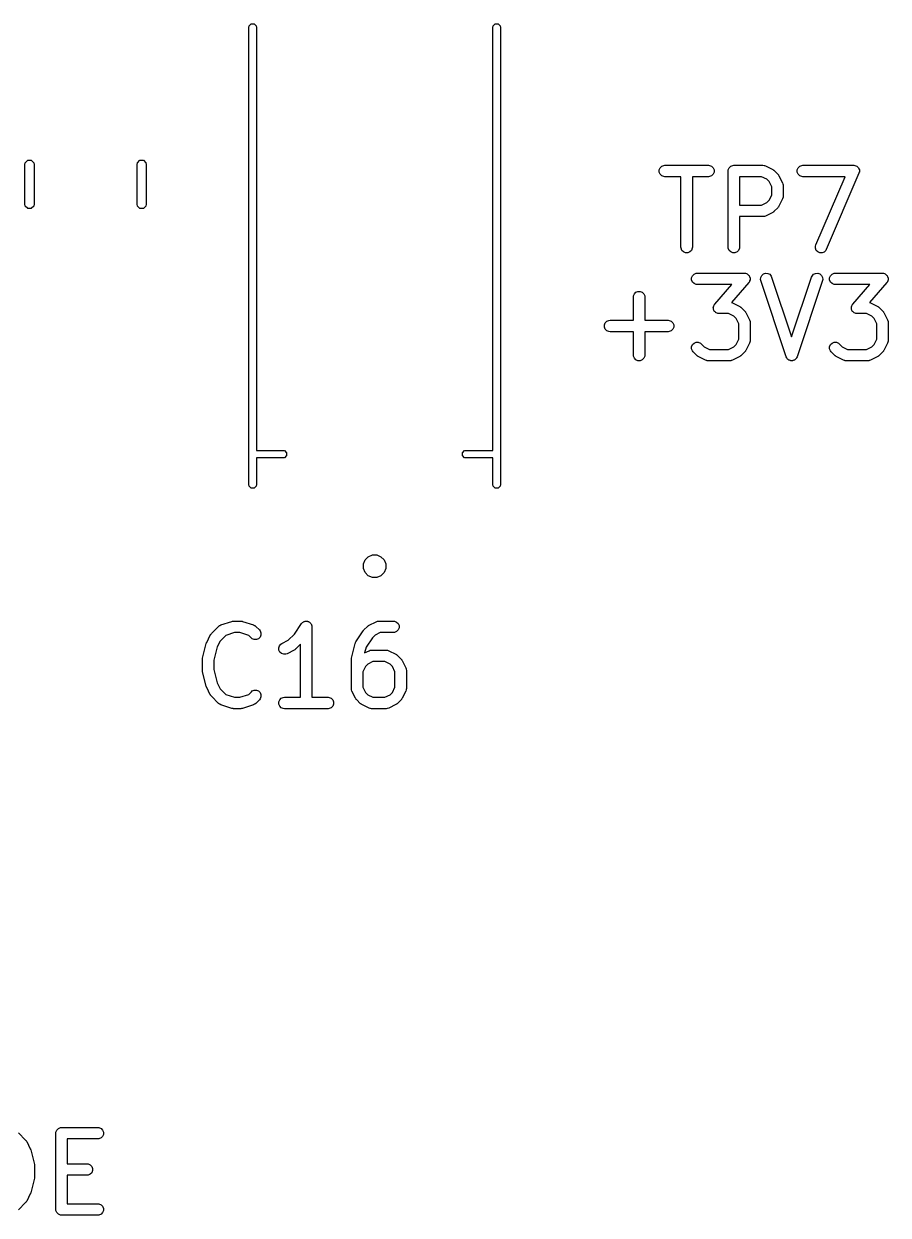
# Model space of a CAD drawing. Header units: inches. Extents: x 1.31 to 5.24, y -7.02 to -1.13.
# Drawn here: x 3.042 to 3.488, y -2.655 to -2.04 of the extents above; entities that cross this region are included whole.
import ezdxf

# ---------------------------------------------------------------- set-up
doc = ezdxf.new("R2010")
doc.units = ezdxf.units.IN
doc.header["$MEASUREMENT"] = 0
doc.layers.add('F.Silkscreen', color=41, linetype='CONTINUOUS', true_color=0xf2eda1)

msp = doc.modelspace()

# ---------------------------------------------------------------- linework, layer by layer
at = {"layer": 'F.Silkscreen', "linetype": 'CONTINUOUS'}
for p, q in [((3.15827, -2.04173), (3.15842, -2.04098)), ((3.15827, -2.27795), (3.15827, -2.04173)), ((3.15842, -2.04098), (3.15948, -2.03991)), ((3.15948, -2.03991), (3.16099, -2.03991)), ((3.16099, -2.03991), (3.16205, -2.04098)), ((3.16205, -2.04098), (3.1622, -2.04173)), ((3.1622, -2.04173), (3.1622, -2.26024)), ((3.28425, -2.04173), (3.2844, -2.04098)), ((3.28425, -2.26024), (3.28425, -2.04173)), ((3.2844, -2.04098), (3.28547, -2.03991)), ((3.28547, -2.03991), (3.28697, -2.03991)), ((3.28697, -2.03991), (3.28804, -2.04098)), ((3.28804, -2.04098), (3.28819, -2.04173)), ((3.28819, -2.04173), (3.28819, -2.27795)), ((3.0429, -2.11165), (3.04417, -2.11037)), ((3.04417, -2.11037), (3.04598, -2.11037)), ((3.04598, -2.11037), (3.04726, -2.11165)), ((3.10077, -2.11165), (3.10205, -2.11037)), ((3.10205, -2.11037), (3.10386, -2.11037)), ((3.10386, -2.11037), (3.10514, -2.11165)), ((3.04272, -2.11255), (3.0429, -2.11165)), ((3.04272, -2.13312), (3.04272, -2.11255)), ((3.04726, -2.11165), (3.04744, -2.11255)), ((3.04744, -2.11255), (3.04744, -2.13312)), ((3.10059, -2.11255), (3.10077, -2.11165)), ((3.10059, -2.13312), (3.10059, -2.11255)), ((3.10514, -2.11165), (3.10531, -2.11255)), ((3.10531, -2.11255), (3.10531, -2.13312)), ((3.37016, -2.11536), (3.3706, -2.1143)), ((3.37016, -2.11651), (3.37016, -2.11536)), ((3.3706, -2.11758), (3.37016, -2.11651)), ((3.3706, -2.1143), (3.37141, -2.11348)), ((3.37141, -2.11348), (3.37248, -2.11304)), ((3.37248, -2.11304), (3.37305, -2.11299)), ((3.37305, -2.11299), (3.39555, -2.11299)), ((3.39555, -2.11299), (3.39613, -2.11304)), ((3.39613, -2.11304), (3.39719, -2.11348)), ((3.39719, -2.11348), (3.39801, -2.1143)), ((3.39801, -2.1143), (3.39845, -2.11536)), ((3.39845, -2.11651), (3.39801, -2.11758)), ((3.39845, -2.11536), (3.39845, -2.11651)), ((3.40572, -2.11594), (3.40578, -2.11536)), ((3.40572, -2.15531), (3.40572, -2.11594)), ((3.40578, -2.11536), (3.40622, -2.1143)), ((3.40622, -2.1143), (3.40704, -2.11348)), ((3.40704, -2.11348), (3.4081, -2.11304)), ((3.4081, -2.11304), (3.40868, -2.11299)), ((3.40868, -2.11299), (3.42367, -2.11299)), ((3.42367, -2.11299), (3.42425, -2.11304)), ((3.42425, -2.11304), (3.42435, -2.11308)), ((3.42435, -2.11308), (3.42445, -2.11309)), ((3.42445, -2.11309), (3.42499, -2.1133)), ((3.42499, -2.1133), (3.42874, -2.11517)), ((3.42874, -2.11517), (3.42899, -2.11533)), ((3.42899, -2.11533), (3.42906, -2.11536)), ((3.42906, -2.11536), (3.42914, -2.11542)), ((3.42914, -2.11542), (3.42923, -2.11548)), ((3.42923, -2.11548), (3.42928, -2.11554)), ((3.42928, -2.11554), (3.42951, -2.11572)), ((3.42951, -2.11572), (3.43139, -2.1176)), ((3.4414, -2.11536), (3.44184, -2.1143)), ((3.4414, -2.11651), (3.4414, -2.11536)), ((3.44184, -2.11758), (3.4414, -2.11651)), ((3.44184, -2.1143), (3.44266, -2.11348)), ((3.44266, -2.11348), (3.44372, -2.11304)), ((3.44372, -2.11304), (3.4443, -2.11299)), ((3.4443, -2.11299), (3.47054, -2.11299)), ((3.47054, -2.11299), (3.47112, -2.11304)), ((3.47112, -2.11304), (3.47114, -2.11305)), ((3.47114, -2.11305), (3.47115, -2.11305)), ((3.47115, -2.11305), (3.47167, -2.11327)), ((3.47167, -2.11327), (3.47218, -2.11348)), ((3.47218, -2.11348), (3.4722, -2.1135)), ((3.4722, -2.1135), (3.47221, -2.1135)), ((3.47221, -2.1135), (3.4726, -2.1139)), ((3.4726, -2.1139), (3.473, -2.1143)), ((3.473, -2.1143), (3.473, -2.11431)), ((3.473, -2.11431), (3.47302, -2.11433)), ((3.47302, -2.11433), (3.47323, -2.11485)), ((3.47323, -2.11485), (3.47344, -2.11536)), ((3.47343, -2.11655), (3.47326, -2.1171)), ((3.47344, -2.11651), (3.47343, -2.11653)), ((3.47343, -2.11653), (3.47343, -2.11655)), ((3.47344, -2.11536), (3.47344, -2.11538)), ((3.47344, -2.11538), (3.47345, -2.1154)), ((3.47345, -2.1154), (3.47344, -2.11596)), ((3.47344, -2.11596), (3.47344, -2.11651)), ((3.37141, -2.11839), (3.3706, -2.11758)), ((3.37248, -2.11883), (3.37141, -2.11839)), ((3.37305, -2.11889), (3.37248, -2.11883)), ((3.38135, -2.11889), (3.37305, -2.11889)), ((3.38135, -2.15531), (3.38135, -2.11889)), ((3.39555, -2.11889), (3.38726, -2.11889)), ((3.38726, -2.11889), (3.38726, -2.15531)), ((3.39613, -2.11883), (3.39555, -2.11889)), ((3.39719, -2.11839), (3.39613, -2.11883)), ((3.39801, -2.11758), (3.39719, -2.11839)), ((3.42298, -2.11889), (3.41163, -2.11889)), ((3.41163, -2.11889), (3.41163, -2.13361)), ((3.42567, -2.12024), (3.42298, -2.11889)), ((3.42687, -2.12144), (3.42567, -2.12024)), ((3.42822, -2.12413), (3.42687, -2.12144)), ((3.43139, -2.1176), (3.43157, -2.11783)), ((3.43157, -2.11783), (3.43163, -2.11788)), ((3.43163, -2.11788), (3.43169, -2.11797)), ((3.43169, -2.11797), (3.43175, -2.11805)), ((3.43175, -2.11805), (3.43178, -2.11812)), ((3.43178, -2.11812), (3.43194, -2.11837)), ((3.43194, -2.11837), (3.43381, -2.12212)), ((3.43381, -2.12212), (3.43402, -2.12266)), ((3.43402, -2.12266), (3.43403, -2.12276)), ((3.43403, -2.12276), (3.43407, -2.12286)), ((3.43407, -2.12286), (3.43413, -2.12344)), ((3.44266, -2.11839), (3.44184, -2.11758)), ((3.44372, -2.11883), (3.44266, -2.11839)), ((3.4443, -2.11889), (3.44372, -2.11883)), ((3.46606, -2.11889), (3.4443, -2.11889)), ((3.45096, -2.15414), (3.46606, -2.11889)), ((3.47326, -2.1171), (3.45638, -2.15647)), ((3.42687, -2.13106), (3.42822, -2.12836)), ((3.42822, -2.12836), (3.42822, -2.12413)), ((3.43413, -2.12906), (3.43407, -2.12964)), ((3.43413, -2.12344), (3.43413, -2.12906)), ((3.0429, -2.13402), (3.04272, -2.13312)), ((3.04417, -2.1353), (3.0429, -2.13402)), ((3.04598, -2.1353), (3.04417, -2.1353)), ((3.04726, -2.13402), (3.04598, -2.1353)), ((3.04744, -2.13312), (3.04726, -2.13402)), ((3.10077, -2.13402), (3.10059, -2.13312)), ((3.10205, -2.1353), (3.10077, -2.13402)), ((3.10386, -2.1353), (3.10205, -2.1353)), ((3.10514, -2.13402), (3.10386, -2.1353)), ((3.10531, -2.13312), (3.10514, -2.13402)), ((3.41163, -2.13361), (3.42298, -2.13361)), ((3.42298, -2.13361), (3.42567, -2.13226)), ((3.42567, -2.13226), (3.42687, -2.13106)), ((3.43139, -2.1349), (3.42951, -2.13677)), ((3.43157, -2.13467), (3.43139, -2.1349)), ((3.43163, -2.13462), (3.43157, -2.13467)), ((3.43169, -2.13453), (3.43163, -2.13462)), ((3.43175, -2.13445), (3.43169, -2.13453)), ((3.43178, -2.13438), (3.43175, -2.13445)), ((3.43194, -2.13413), (3.43178, -2.13438)), ((3.43381, -2.13038), (3.43194, -2.13413)), ((3.43402, -2.12984), (3.43381, -2.13038)), ((3.43403, -2.12974), (3.43402, -2.12984)), ((3.43407, -2.12964), (3.43403, -2.12974)), ((3.42367, -2.13951), (3.41163, -2.13951)), ((3.41163, -2.13951), (3.41163, -2.15531)), ((3.42425, -2.13946), (3.42367, -2.13951)), ((3.42435, -2.13942), (3.42425, -2.13946)), ((3.42445, -2.13941), (3.42435, -2.13942)), ((3.42499, -2.1392), (3.42445, -2.13941)), ((3.42874, -2.13733), (3.42499, -2.1392)), ((3.42899, -2.13717), (3.42874, -2.13733)), ((3.42906, -2.13714), (3.42899, -2.13717)), ((3.42914, -2.13707), (3.42906, -2.13714)), ((3.42923, -2.13702), (3.42914, -2.13707)), ((3.42928, -2.13696), (3.42923, -2.13702)), ((3.42951, -2.13677), (3.42928, -2.13696)), ((3.38141, -2.15588), (3.38135, -2.15531)), ((3.38185, -2.15695), (3.38141, -2.15588)), ((3.38266, -2.15776), (3.38185, -2.15695)), ((3.38373, -2.1582), (3.38266, -2.15776)), ((3.38488, -2.1582), (3.38373, -2.1582)), ((3.38594, -2.15776), (3.38488, -2.1582)), ((3.38676, -2.15695), (3.38594, -2.15776)), ((3.3872, -2.15588), (3.38676, -2.15695)), ((3.38726, -2.15531), (3.3872, -2.15588)), ((3.40578, -2.15588), (3.40572, -2.15531)), ((3.40622, -2.15695), (3.40578, -2.15588)), ((3.40704, -2.15776), (3.40622, -2.15695)), ((3.4081, -2.1582), (3.40704, -2.15776)), ((3.40925, -2.1582), (3.4081, -2.1582)), ((3.41032, -2.15776), (3.40925, -2.1582)), ((3.41113, -2.15695), (3.41032, -2.15776)), ((3.41157, -2.15588), (3.41113, -2.15695)), ((3.41163, -2.15531), (3.41157, -2.15588)), ((3.45077, -2.15585), (3.45078, -2.1547)), ((3.45119, -2.15692), (3.45077, -2.15585)), ((3.45078, -2.1547), (3.45096, -2.15414)), ((3.452, -2.15774), (3.45119, -2.15692)), ((3.45306, -2.1582), (3.452, -2.15774)), ((3.45421, -2.15821), (3.45306, -2.1582)), ((3.45528, -2.15778), (3.45421, -2.15821)), ((3.4561, -2.15698), (3.45528, -2.15778)), ((3.45638, -2.15647), (3.4561, -2.15698)), ((3.38685, -2.17107), (3.38729, -2.17001)), ((3.38685, -2.17222), (3.38685, -2.17107)), ((3.38729, -2.17329), (3.38685, -2.17222)), ((3.38729, -2.17001), (3.38811, -2.16919)), ((3.38811, -2.16919), (3.38917, -2.16875)), ((3.38917, -2.16875), (3.38975, -2.16869)), ((3.38975, -2.16869), (3.41412, -2.16869)), ((3.41412, -2.16869), (3.41443, -2.16872)), ((3.41443, -2.16872), (3.4145, -2.16872)), ((3.4145, -2.16872), (3.41456, -2.16874)), ((3.41456, -2.16874), (3.4147, -2.16875)), ((3.4147, -2.16875), (3.41514, -2.16893)), ((3.41514, -2.16893), (3.41559, -2.16909)), ((3.41559, -2.16909), (3.41567, -2.16915)), ((3.41567, -2.16915), (3.41576, -2.16919)), ((3.41576, -2.16919), (3.4161, -2.16953)), ((3.4161, -2.16953), (3.41646, -2.16985)), ((3.41646, -2.16985), (3.41651, -2.16994)), ((3.41651, -2.16994), (3.41658, -2.17001)), ((3.41658, -2.17001), (3.41676, -2.17045)), ((3.41676, -2.17045), (3.41697, -2.17088)), ((3.41702, -2.17222), (3.41683, -2.17267)), ((3.41697, -2.17088), (3.41698, -2.17098)), ((3.41698, -2.17098), (3.41702, -2.17107)), ((3.41702, -2.17107), (3.41702, -2.17155)), ((3.41702, -2.17155), (3.41705, -2.17203)), ((3.41705, -2.17203), (3.41702, -2.17212)), ((3.41702, -2.17212), (3.41702, -2.17222)), ((3.42244, -2.17202), (3.42252, -2.17087)), ((3.42257, -2.17258), (3.42244, -2.17202)), ((3.42252, -2.17087), (3.42304, -2.16984)), ((3.42304, -2.16984), (3.42391, -2.16908)), ((3.42391, -2.16908), (3.425, -2.16872)), ((3.425, -2.16872), (3.42615, -2.1688)), ((3.42615, -2.1688), (3.42718, -2.16931)), ((3.42718, -2.16931), (3.42794, -2.17018)), ((3.42794, -2.17018), (3.42817, -2.17071)), ((3.42817, -2.17071), (3.43849, -2.20168)), ((3.43849, -2.20168), (3.44882, -2.17071)), ((3.44882, -2.17071), (3.44905, -2.17018)), ((3.44905, -2.17018), (3.44981, -2.16931)), ((3.44981, -2.16931), (3.45084, -2.1688)), ((3.45084, -2.1688), (3.45199, -2.16872)), ((3.45199, -2.16872), (3.45308, -2.16908)), ((3.45308, -2.16908), (3.45395, -2.16984)), ((3.45395, -2.16984), (3.45446, -2.17087)), ((3.45455, -2.17202), (3.45442, -2.17258)), ((3.45446, -2.17087), (3.45455, -2.17202)), ((3.45809, -2.17107), (3.45854, -2.17001)), ((3.45809, -2.17222), (3.45809, -2.17107)), ((3.45854, -2.17329), (3.45809, -2.17222)), ((3.45854, -2.17001), (3.45935, -2.16919)), ((3.45935, -2.16919), (3.46041, -2.16875)), ((3.46041, -2.16875), (3.46099, -2.16869)), ((3.46099, -2.16869), (3.48536, -2.16869)), ((3.48536, -2.16869), (3.48567, -2.16872)), ((3.48567, -2.16872), (3.48574, -2.16872)), ((3.48574, -2.16872), (3.4858, -2.16874)), ((3.4858, -2.16874), (3.48594, -2.16875)), ((3.48594, -2.16875), (3.48638, -2.16893)), ((3.48638, -2.16893), (3.48684, -2.16909)), ((3.48684, -2.16909), (3.48691, -2.16915)), ((3.48691, -2.16915), (3.487, -2.16919)), ((3.487, -2.16919), (3.48734, -2.16953)), ((3.48734, -2.16953), (3.4877, -2.16985)), ((3.4877, -2.16985), (3.48775, -2.16994)), ((3.48775, -2.16994), (3.48782, -2.17001)), ((3.48782, -2.17001), (3.488, -2.17045)), ((3.488, -2.17045), (3.48821, -2.17088)), ((3.48826, -2.17222), (3.48807, -2.17267)), ((3.48821, -2.17088), (3.48822, -2.17098)), ((3.48822, -2.17098), (3.48826, -2.17107)), ((3.48826, -2.17107), (3.48826, -2.17155)), ((3.48826, -2.17155), (3.48829, -2.17203)), ((3.48829, -2.17203), (3.48826, -2.17212)), ((3.48826, -2.17212), (3.48826, -2.17222)), ((3.35811, -2.17857), (3.35918, -2.17812)), ((3.35918, -2.17812), (3.36033, -2.17812)), ((3.36033, -2.17812), (3.36139, -2.17857)), ((3.38811, -2.1741), (3.38729, -2.17329)), ((3.38917, -2.17454), (3.38811, -2.1741)), ((3.38975, -2.1746), (3.38917, -2.17454)), ((3.40761, -2.1746), (3.38975, -2.1746)), ((3.39878, -2.1847), (3.40761, -2.1746)), ((3.41634, -2.17359), (3.40741, -2.1838)), ((3.41652, -2.17334), (3.41634, -2.17359)), ((3.41658, -2.17329), (3.41652, -2.17334)), ((3.4166, -2.17323), (3.41658, -2.17329)), ((3.41668, -2.17312), (3.4166, -2.17323)), ((3.41683, -2.17267), (3.41668, -2.17312)), ((3.43569, -2.21195), (3.42257, -2.17258)), ((3.45442, -2.17258), (3.44129, -2.21195)), ((3.45935, -2.1741), (3.45854, -2.17329)), ((3.46041, -2.17454), (3.45935, -2.1741)), ((3.46099, -2.1746), (3.46041, -2.17454)), ((3.47886, -2.1746), (3.46099, -2.1746)), ((3.47002, -2.1847), (3.47886, -2.1746)), ((3.48758, -2.17359), (3.47865, -2.1838)), ((3.48776, -2.17334), (3.48758, -2.17359)), ((3.48782, -2.17329), (3.48776, -2.17334)), ((3.48784, -2.17323), (3.48782, -2.17329)), ((3.48792, -2.17312), (3.48784, -2.17323)), ((3.48807, -2.17267), (3.48792, -2.17312)), ((3.3568, -2.18102), (3.35686, -2.18044)), ((3.3568, -2.19307), (3.3568, -2.18102)), ((3.35686, -2.18044), (3.3573, -2.17938)), ((3.3573, -2.17938), (3.35811, -2.17857)), ((3.36139, -2.17857), (3.36221, -2.17938)), ((3.36221, -2.17938), (3.36265, -2.18044)), ((3.36265, -2.18044), (3.36271, -2.18102)), ((3.36271, -2.18102), (3.36271, -2.19307)), ((3.40741, -2.1838), (3.40794, -2.184)), ((3.40794, -2.184), (3.41169, -2.18588)), ((3.47865, -2.1838), (3.47918, -2.184)), ((3.47918, -2.184), (3.48293, -2.18588)), ((3.39807, -2.18626), (3.3981, -2.18617)), ((3.3981, -2.18674), (3.39807, -2.18626)), ((3.3981, -2.18607), (3.39829, -2.18563)), ((3.3981, -2.18617), (3.3981, -2.18607)), ((3.3981, -2.18722), (3.3981, -2.18674)), ((3.39814, -2.18731), (3.3981, -2.18722)), ((3.39815, -2.18741), (3.39814, -2.18731)), ((3.39836, -2.18784), (3.39815, -2.18741)), ((3.39829, -2.18563), (3.39844, -2.18517)), ((3.39854, -2.18829), (3.39836, -2.18784)), ((3.39844, -2.18517), (3.39852, -2.18506)), ((3.39852, -2.18506), (3.39854, -2.185)), ((3.39854, -2.185), (3.3986, -2.18495)), ((3.39861, -2.18836), (3.39854, -2.18829)), ((3.3986, -2.18495), (3.39878, -2.1847)), ((3.39866, -2.18844), (3.39861, -2.18836)), ((3.39902, -2.18876), (3.39866, -2.18844)), ((3.39936, -2.1891), (3.39902, -2.18876)), ((3.39945, -2.18914), (3.39936, -2.1891)), ((3.39952, -2.1892), (3.39945, -2.18914)), ((3.39998, -2.18936), (3.39952, -2.1892)), ((3.40042, -2.18954), (3.39998, -2.18936)), ((3.40056, -2.18955), (3.40042, -2.18954)), ((3.40062, -2.18957), (3.40056, -2.18955)), ((3.40069, -2.18957), (3.40062, -2.18957)), ((3.401, -2.1896), (3.40069, -2.18957)), ((3.40593, -2.1896), (3.401, -2.1896)), ((3.40862, -2.19095), (3.40593, -2.1896)), ((3.41169, -2.18588), (3.41194, -2.18603)), ((3.41194, -2.18603), (3.41201, -2.18606)), ((3.41201, -2.18606), (3.41209, -2.18613)), ((3.41209, -2.18613), (3.41218, -2.18619)), ((3.41218, -2.18619), (3.41223, -2.18625)), ((3.41223, -2.18625), (3.41246, -2.18643)), ((3.41246, -2.18643), (3.41433, -2.18831)), ((3.41433, -2.18831), (3.41452, -2.18853)), ((3.41452, -2.18853), (3.41458, -2.18858)), ((3.41458, -2.18858), (3.41464, -2.18867)), ((3.41464, -2.18867), (3.4147, -2.18875)), ((3.4147, -2.18875), (3.41473, -2.18883)), ((3.41473, -2.18883), (3.41489, -2.18907)), ((3.41489, -2.18907), (3.41676, -2.19282)), ((3.46931, -2.18626), (3.46934, -2.18617)), ((3.46934, -2.18674), (3.46931, -2.18626)), ((3.46934, -2.18607), (3.46953, -2.18563)), ((3.46934, -2.18617), (3.46934, -2.18607)), ((3.46934, -2.18722), (3.46934, -2.18674)), ((3.46938, -2.18731), (3.46934, -2.18722)), ((3.46939, -2.18741), (3.46938, -2.18731)), ((3.4696, -2.18784), (3.46939, -2.18741)), ((3.46953, -2.18563), (3.46968, -2.18517)), ((3.46978, -2.18829), (3.4696, -2.18784)), ((3.46968, -2.18517), (3.46976, -2.18506)), ((3.46976, -2.18506), (3.46978, -2.185)), ((3.46978, -2.185), (3.46984, -2.18495)), ((3.46985, -2.18836), (3.46978, -2.18829)), ((3.46984, -2.18495), (3.47002, -2.1847)), ((3.4699, -2.18844), (3.46985, -2.18836)), ((3.47026, -2.18876), (3.4699, -2.18844)), ((3.4706, -2.1891), (3.47026, -2.18876)), ((3.47069, -2.18914), (3.4706, -2.1891)), ((3.47077, -2.1892), (3.47069, -2.18914)), ((3.47122, -2.18936), (3.47077, -2.1892)), ((3.47166, -2.18954), (3.47122, -2.18936)), ((3.4718, -2.18955), (3.47166, -2.18954)), ((3.47186, -2.18957), (3.4718, -2.18955)), ((3.47193, -2.18957), (3.47186, -2.18957)), ((3.47224, -2.1896), (3.47193, -2.18957)), ((3.47717, -2.1896), (3.47224, -2.1896)), ((3.47986, -2.19095), (3.47717, -2.1896)), ((3.48293, -2.18588), (3.48318, -2.18603)), ((3.48318, -2.18603), (3.48325, -2.18606)), ((3.48325, -2.18606), (3.48333, -2.18613)), ((3.48333, -2.18613), (3.48342, -2.18619)), ((3.48342, -2.18619), (3.48347, -2.18625)), ((3.48347, -2.18625), (3.4837, -2.18643)), ((3.4837, -2.18643), (3.48558, -2.18831)), ((3.48558, -2.18831), (3.48576, -2.18853)), ((3.48576, -2.18853), (3.48582, -2.18858)), ((3.48582, -2.18858), (3.48588, -2.18867)), ((3.48588, -2.18867), (3.48594, -2.18875)), ((3.48594, -2.18875), (3.48597, -2.18883)), ((3.48597, -2.18883), (3.48613, -2.18907)), ((3.48613, -2.18907), (3.488, -2.19282)), ((3.34186, -2.19544), (3.3423, -2.19438)), ((3.34186, -2.19659), (3.34186, -2.19544)), ((3.3423, -2.19766), (3.34186, -2.19659)), ((3.3423, -2.19438), (3.34311, -2.19356)), ((3.34311, -2.19356), (3.34418, -2.19312)), ((3.34418, -2.19312), (3.34476, -2.19307)), ((3.34476, -2.19307), (3.3568, -2.19307)), ((3.36271, -2.19307), (3.37475, -2.19307)), ((3.37475, -2.19307), (3.37533, -2.19312)), ((3.37533, -2.19312), (3.37639, -2.19356)), ((3.37639, -2.19356), (3.37721, -2.19438)), ((3.37721, -2.19438), (3.37765, -2.19544)), ((3.37765, -2.19659), (3.37721, -2.19766)), ((3.37765, -2.19544), (3.37765, -2.19659)), ((3.40982, -2.19214), (3.40862, -2.19095)), ((3.41117, -2.19484), (3.40982, -2.19214)), ((3.41117, -2.20282), (3.41117, -2.19484)), ((3.41676, -2.19282), (3.41697, -2.19336)), ((3.41697, -2.19336), (3.41698, -2.19347)), ((3.41698, -2.19347), (3.41702, -2.19357)), ((3.41702, -2.19357), (3.41707, -2.19414)), ((3.41707, -2.19414), (3.41707, -2.20352)), ((3.48106, -2.19214), (3.47986, -2.19095)), ((3.48241, -2.19484), (3.48106, -2.19214)), ((3.48241, -2.20282), (3.48241, -2.19484)), ((3.488, -2.19282), (3.48821, -2.19336)), ((3.48821, -2.19336), (3.48822, -2.19347)), ((3.48822, -2.19347), (3.48826, -2.19357)), ((3.48826, -2.19357), (3.48832, -2.19414)), ((3.48832, -2.19414), (3.48832, -2.20352)), ((3.34311, -2.19847), (3.3423, -2.19766)), ((3.34418, -2.19891), (3.34311, -2.19847)), ((3.34476, -2.19897), (3.34418, -2.19891)), ((3.3568, -2.19897), (3.34476, -2.19897)), ((3.3568, -2.21102), (3.3568, -2.19897)), ((3.37475, -2.19897), (3.36271, -2.19897)), ((3.36271, -2.19897), (3.36271, -2.21102)), ((3.37533, -2.19891), (3.37475, -2.19897)), ((3.37639, -2.19847), (3.37533, -2.19891)), ((3.37721, -2.19766), (3.37639, -2.19847)), ((3.40982, -2.20552), (3.41117, -2.20282)), ((3.48106, -2.20552), (3.48241, -2.20282)), ((3.38685, -2.20669), (3.38729, -2.20563)), ((3.38685, -2.20784), (3.38685, -2.20669)), ((3.38729, -2.20891), (3.38685, -2.20784)), ((3.38729, -2.20563), (3.38811, -2.20481)), ((3.38766, -2.20935), (3.38729, -2.20891)), ((3.38811, -2.20481), (3.38917, -2.20437)), ((3.38917, -2.20437), (3.39033, -2.20437)), ((3.39033, -2.20437), (3.39139, -2.20481)), ((3.39139, -2.20481), (3.39184, -2.20518)), ((3.39184, -2.20518), (3.39337, -2.20671)), ((3.39337, -2.20671), (3.39607, -2.20806)), ((3.39607, -2.20806), (3.40593, -2.20806)), ((3.40593, -2.20806), (3.40862, -2.20671)), ((3.40862, -2.20671), (3.40982, -2.20552)), ((3.41452, -2.20913), (3.41433, -2.20935)), ((3.41458, -2.20908), (3.41452, -2.20913)), ((3.41464, -2.20899), (3.41458, -2.20908)), ((3.4147, -2.20891), (3.41464, -2.20899)), ((3.41473, -2.20884), (3.4147, -2.20891)), ((3.41489, -2.20859), (3.41473, -2.20884)), ((3.41676, -2.20484), (3.41489, -2.20859)), ((3.41697, -2.2043), (3.41676, -2.20484)), ((3.41698, -2.20419), (3.41697, -2.2043)), ((3.41702, -2.20409), (3.41698, -2.20419)), ((3.41707, -2.20352), (3.41702, -2.20409)), ((3.45809, -2.20669), (3.45854, -2.20563)), ((3.45809, -2.20784), (3.45809, -2.20669)), ((3.45854, -2.20891), (3.45809, -2.20784)), ((3.45854, -2.20563), (3.45935, -2.20481)), ((3.4589, -2.20935), (3.45854, -2.20891)), ((3.45935, -2.20481), (3.46041, -2.20437)), ((3.46041, -2.20437), (3.46157, -2.20437)), ((3.46157, -2.20437), (3.46263, -2.20481)), ((3.46263, -2.20481), (3.46308, -2.20518)), ((3.46308, -2.20518), (3.46461, -2.20671)), ((3.46461, -2.20671), (3.46731, -2.20806)), ((3.46731, -2.20806), (3.47717, -2.20806)), ((3.47717, -2.20806), (3.47986, -2.20671)), ((3.47986, -2.20671), (3.48106, -2.20552)), ((3.48576, -2.20913), (3.48558, -2.20935)), ((3.48582, -2.20908), (3.48576, -2.20913)), ((3.48588, -2.20899), (3.48582, -2.20908)), ((3.48594, -2.20891), (3.48588, -2.20899)), ((3.48597, -2.20884), (3.48594, -2.20891)), ((3.48613, -2.20859), (3.48597, -2.20884)), ((3.488, -2.20484), (3.48613, -2.20859)), ((3.48821, -2.2043), (3.488, -2.20484)), ((3.48822, -2.20419), (3.48821, -2.2043)), ((3.48826, -2.20409), (3.48822, -2.20419)), ((3.48832, -2.20352), (3.48826, -2.20409)), ((3.35686, -2.21159), (3.3568, -2.21102)), ((3.3573, -2.21266), (3.35686, -2.21159)), ((3.35811, -2.21347), (3.3573, -2.21266)), ((3.35918, -2.21391), (3.35811, -2.21347)), ((3.36033, -2.21391), (3.35918, -2.21391)), ((3.36139, -2.21347), (3.36033, -2.21391)), ((3.36221, -2.21266), (3.36139, -2.21347)), ((3.36265, -2.21159), (3.36221, -2.21266)), ((3.36271, -2.21102), (3.36265, -2.21159)), ((3.38954, -2.21123), (3.38766, -2.20935)), ((3.38976, -2.21142), (3.38954, -2.21123)), ((3.38981, -2.21147), (3.38976, -2.21142)), ((3.3899, -2.21153), (3.38981, -2.21147)), ((3.38998, -2.2116), (3.3899, -2.21153)), ((3.39006, -2.21163), (3.38998, -2.2116)), ((3.3903, -2.21178), (3.39006, -2.21163)), ((3.39405, -2.21366), (3.3903, -2.21178)), ((3.39459, -2.21386), (3.39405, -2.21366)), ((3.3947, -2.21387), (3.39459, -2.21386)), ((3.3948, -2.21391), (3.3947, -2.21387)), ((3.39537, -2.21397), (3.3948, -2.21391)), ((3.40662, -2.21397), (3.39537, -2.21397)), ((3.4072, -2.21391), (3.40662, -2.21397)), ((3.4073, -2.21387), (3.4072, -2.21391)), ((3.4074, -2.21386), (3.4073, -2.21387)), ((3.40794, -2.21366), (3.4074, -2.21386)), ((3.41169, -2.21178), (3.40794, -2.21366)), ((3.41194, -2.21163), (3.41169, -2.21178)), ((3.41201, -2.2116), (3.41194, -2.21163)), ((3.41209, -2.21153), (3.41201, -2.2116)), ((3.41218, -2.21147), (3.41209, -2.21153)), ((3.41223, -2.21142), (3.41218, -2.21147)), ((3.41246, -2.21123), (3.41223, -2.21142)), ((3.41433, -2.20935), (3.41246, -2.21123)), ((3.43593, -2.21248), (3.43569, -2.21195)), ((3.43607, -2.21264), (3.43593, -2.21248)), ((3.43616, -2.21283), (3.43607, -2.21264)), ((3.43644, -2.21307), (3.43616, -2.21283)), ((3.43668, -2.21335), (3.43644, -2.21307)), ((3.43687, -2.21344), (3.43668, -2.21335)), ((3.43703, -2.21358), (3.43687, -2.21344)), ((3.43738, -2.2137), (3.43703, -2.21358)), ((3.43771, -2.21386), (3.43738, -2.2137)), ((3.43792, -2.21388), (3.43771, -2.21386)), ((3.43812, -2.21395), (3.43792, -2.21388)), ((3.43849, -2.21392), (3.43812, -2.21395)), ((3.43886, -2.21395), (3.43849, -2.21392)), ((3.43906, -2.21388), (3.43886, -2.21395)), ((3.43927, -2.21386), (3.43906, -2.21388)), ((3.4396, -2.2137), (3.43927, -2.21386)), ((3.43996, -2.21358), (3.4396, -2.2137)), ((3.44011, -2.21344), (3.43996, -2.21358)), ((3.4403, -2.21335), (3.44011, -2.21344)), ((3.44055, -2.21307), (3.4403, -2.21335)), ((3.44083, -2.21283), (3.44055, -2.21307)), ((3.44092, -2.21264), (3.44083, -2.21283)), ((3.44106, -2.21248), (3.44092, -2.21264)), ((3.44129, -2.21195), (3.44106, -2.21248)), ((3.46078, -2.21123), (3.4589, -2.20935)), ((3.461, -2.21142), (3.46078, -2.21123)), ((3.46105, -2.21147), (3.461, -2.21142)), ((3.46114, -2.21153), (3.46105, -2.21147)), ((3.46122, -2.2116), (3.46114, -2.21153)), ((3.4613, -2.21163), (3.46122, -2.2116)), ((3.46154, -2.21178), (3.4613, -2.21163)), ((3.46529, -2.21366), (3.46154, -2.21178)), ((3.46583, -2.21386), (3.46529, -2.21366)), ((3.46594, -2.21387), (3.46583, -2.21386)), ((3.46604, -2.21391), (3.46594, -2.21387)), ((3.46661, -2.21397), (3.46604, -2.21391)), ((3.47786, -2.21397), (3.46661, -2.21397)), ((3.47844, -2.21391), (3.47786, -2.21397)), ((3.47854, -2.21387), (3.47844, -2.21391)), ((3.47864, -2.21386), (3.47854, -2.21387)), ((3.47918, -2.21366), (3.47864, -2.21386)), ((3.48293, -2.21178), (3.47918, -2.21366)), ((3.48318, -2.21163), (3.48293, -2.21178)), ((3.48325, -2.2116), (3.48318, -2.21163)), ((3.48333, -2.21153), (3.48325, -2.2116)), ((3.48342, -2.21147), (3.48333, -2.21153)), ((3.48347, -2.21142), (3.48342, -2.21147)), ((3.4837, -2.21123), (3.48347, -2.21142)), ((3.48558, -2.20935), (3.4837, -2.21123)), ((3.1622, -2.26024), (3.17598, -2.26024)), ((3.17598, -2.26417), (3.1622, -2.26417)), ((3.1622, -2.26417), (3.1622, -2.27795)), ((3.17598, -2.26024), (3.17674, -2.26039)), ((3.17674, -2.26402), (3.17598, -2.26417)), ((3.17674, -2.26039), (3.1778, -2.26145)), ((3.1778, -2.26296), (3.17674, -2.26402)), ((3.1778, -2.26145), (3.1778, -2.26296)), ((3.26865, -2.26145), (3.26972, -2.26039)), ((3.26865, -2.26296), (3.26865, -2.26145)), ((3.26972, -2.26402), (3.26865, -2.26296)), ((3.26972, -2.26039), (3.27047, -2.26024)), ((3.27047, -2.26417), (3.26972, -2.26402)), ((3.27047, -2.26024), (3.28425, -2.26024)), ((3.28425, -2.26417), (3.27047, -2.26417)), ((3.28425, -2.27795), (3.28425, -2.26417)), ((3.15842, -2.27871), (3.15827, -2.27795)), ((3.15948, -2.27977), (3.15842, -2.27871)), ((3.16099, -2.27977), (3.15948, -2.27977)), ((3.16205, -2.27871), (3.16099, -2.27977)), ((3.1622, -2.27795), (3.16205, -2.27871)), ((3.2844, -2.27871), (3.28425, -2.27795)), ((3.28547, -2.27977), (3.2844, -2.27871)), ((3.28697, -2.27977), (3.28547, -2.27977)), ((3.28804, -2.27871), (3.28697, -2.27977)), ((3.28819, -2.27795), (3.28804, -2.27871)), ((3.21744, -2.31893), (3.21832, -2.3168)), ((3.21744, -2.32123), (3.21744, -2.31893)), ((3.21832, -2.3168), (3.21995, -2.31517)), ((3.21995, -2.31517), (3.22208, -2.31429)), ((3.22208, -2.31429), (3.22438, -2.31429)), ((3.22438, -2.31429), (3.22651, -2.31517)), ((3.22651, -2.31517), (3.22814, -2.3168)), ((3.22814, -2.3168), (3.22902, -2.31893)), ((3.22902, -2.31893), (3.22902, -2.32123)), ((3.21832, -2.32336), (3.21744, -2.32123)), ((3.21995, -2.32499), (3.21832, -2.32336)), ((3.22208, -2.32587), (3.21995, -2.32499)), ((3.22438, -2.32587), (3.22208, -2.32587)), ((3.22651, -2.32499), (3.22438, -2.32587)), ((3.22814, -2.32336), (3.22651, -2.32499)), ((3.22902, -2.32123), (3.22814, -2.32336)), ((3.14274, -2.35116), (3.14319, -2.35079)), ((3.14319, -2.35079), (3.14328, -2.35075)), ((3.14328, -2.35075), (3.14336, -2.35068)), ((3.14336, -2.35068), (3.14389, -2.35044)), ((3.14389, -2.35044), (3.14952, -2.34857)), ((3.14952, -2.34857), (3.1498, -2.3485)), ((3.1498, -2.3485), (3.14987, -2.34847)), ((3.14987, -2.34847), (3.14998, -2.34846)), ((3.14998, -2.34846), (3.15008, -2.34844)), ((3.15008, -2.34844), (3.15016, -2.34845)), ((3.15016, -2.34845), (3.15045, -2.34842)), ((3.15045, -2.34842), (3.1542, -2.34842)), ((3.1542, -2.34842), (3.15449, -2.34845)), ((3.15449, -2.34845), (3.15457, -2.34844)), ((3.15457, -2.34844), (3.15467, -2.34846)), ((3.15467, -2.34846), (3.15478, -2.34847)), ((3.15478, -2.34847), (3.15485, -2.3485)), ((3.15485, -2.3485), (3.15513, -2.34857)), ((3.15513, -2.34857), (3.16076, -2.35044)), ((3.16076, -2.35044), (3.16129, -2.35068)), ((3.16129, -2.35068), (3.16137, -2.35075)), ((3.16137, -2.35075), (3.16146, -2.35079)), ((3.16146, -2.35079), (3.16191, -2.35116)), ((3.1819, -2.35511), (3.18549, -2.34973)), ((3.18549, -2.34973), (3.18586, -2.34929)), ((3.18549, -2.34973), (3.18549, -2.34973)), ((3.18549, -2.34973), (3.18549, -2.34973)), ((3.18549, -2.34973), (3.18549, -2.34973)), ((3.18586, -2.34929), (3.1861, -2.34912)), ((3.1861, -2.34912), (3.1863, -2.34892)), ((3.1863, -2.34892), (3.18657, -2.3488)), ((3.18657, -2.3488), (3.18681, -2.34864)), ((3.18681, -2.34864), (3.1871, -2.34859)), ((3.1871, -2.34859), (3.18737, -2.34847)), ((3.18737, -2.34847), (3.18766, -2.34847)), ((3.18766, -2.34847), (3.18794, -2.34842)), ((3.18794, -2.34842), (3.18823, -2.34847)), ((3.18823, -2.34847), (3.18852, -2.34847)), ((3.18852, -2.34847), (3.18879, -2.34859)), ((3.18879, -2.34859), (3.18907, -2.34864)), ((3.18907, -2.34864), (3.18932, -2.3488)), ((3.18932, -2.3488), (3.18959, -2.34892)), ((3.18959, -2.34892), (3.18979, -2.34912)), ((3.18979, -2.34912), (3.19003, -2.34928)), ((3.19003, -2.34928), (3.19019, -2.34952)), ((3.19019, -2.34952), (3.1904, -2.34973)), ((3.1904, -2.34973), (3.19051, -2.35)), ((3.19051, -2.35), (3.19067, -2.35024)), ((3.19067, -2.35024), (3.19073, -2.35052)), ((3.19073, -2.35052), (3.19084, -2.35079)), ((3.19084, -2.35079), (3.1909, -2.35136)), ((3.21997, -2.35086), (3.22005, -2.35079)), ((3.22005, -2.35079), (3.22012, -2.35076)), ((3.22012, -2.35076), (3.22037, -2.3506)), ((3.22037, -2.3506), (3.22412, -2.34873)), ((3.22412, -2.34873), (3.22466, -2.34852)), ((3.22466, -2.34852), (3.22477, -2.34852)), ((3.22477, -2.34852), (3.22486, -2.34847)), ((3.22486, -2.34847), (3.22544, -2.34842)), ((3.22544, -2.34842), (3.23294, -2.34842)), ((3.23294, -2.34842), (3.23352, -2.34847)), ((3.23352, -2.34847), (3.23458, -2.34892)), ((3.23458, -2.34892), (3.23539, -2.34973)), ((3.23539, -2.34973), (3.23584, -2.35079)), ((3.23584, -2.35079), (3.23584, -2.35195)), ((3.13656, -2.35942), (3.13844, -2.35567)), ((3.13844, -2.35567), (3.13859, -2.35543)), ((3.13859, -2.35543), (3.13862, -2.35535)), ((3.13862, -2.35535), (3.13869, -2.35527)), ((3.13869, -2.35527), (3.13874, -2.35518)), ((3.13874, -2.35518), (3.1388, -2.35513)), ((3.1388, -2.35513), (3.13899, -2.35491)), ((3.13899, -2.35491), (3.14274, -2.35116)), ((3.14642, -2.35583), (3.1435, -2.35874)), ((3.15093, -2.35432), (3.14642, -2.35583)), ((3.15372, -2.35432), (3.15093, -2.35432)), ((3.15823, -2.35583), (3.15372, -2.35432)), ((3.15961, -2.35721), (3.15823, -2.35583)), ((3.16191, -2.35116), (3.16379, -2.35303)), ((3.16415, -2.35676), (3.16334, -2.35758)), ((3.16379, -2.35303), (3.16415, -2.35348)), ((3.16415, -2.35348), (3.16459, -2.35454)), ((3.16459, -2.3557), (3.16415, -2.35676)), ((3.16459, -2.35454), (3.16459, -2.3557)), ((3.1787, -2.35832), (3.1819, -2.35511)), ((3.1909, -2.35136), (3.1909, -2.35137)), ((3.1909, -2.35137), (3.1909, -2.35137)), ((3.1909, -2.35137), (3.1909, -2.35137)), ((3.1909, -2.35137), (3.1909, -2.38779)), ((3.21361, -2.35911), (3.21736, -2.35348)), ((3.21736, -2.35348), (3.21754, -2.35326)), ((3.21736, -2.35348), (3.21736, -2.35348)), ((3.21736, -2.35348), (3.21736, -2.35348)), ((3.21754, -2.35326), (3.21773, -2.35303)), ((3.21773, -2.35303), (3.2196, -2.35116)), ((3.21773, -2.35303), (3.21773, -2.35303)), ((3.21773, -2.35303), (3.21773, -2.35303)), ((3.2196, -2.35116), (3.21983, -2.35097)), ((3.21983, -2.35097), (3.21988, -2.35091)), ((3.21988, -2.35091), (3.21997, -2.35086)), ((3.22344, -2.35567), (3.22211, -2.357)), ((3.22614, -2.35432), (3.22344, -2.35567)), ((3.23294, -2.35432), (3.22614, -2.35432)), ((3.23352, -2.35427), (3.23294, -2.35432)), ((3.23458, -2.35383), (3.23352, -2.35427)), ((3.23539, -2.35301), (3.23458, -2.35383)), ((3.23584, -2.35195), (3.23539, -2.35301)), ((3.13446, -2.36753), (3.13634, -2.36003)), ((3.13634, -2.36003), (3.13635, -2.35999)), ((3.13635, -2.35996), (3.13645, -2.35972)), ((3.13635, -2.35999), (3.13635, -2.35996)), ((3.13645, -2.35972), (3.13653, -2.35948)), ((3.13653, -2.35948), (3.13654, -2.35947)), ((3.13654, -2.35947), (3.13656, -2.35942)), ((3.14199, -2.36178), (3.14028, -2.36861)), ((3.1435, -2.35874), (3.14199, -2.36178)), ((3.16006, -2.35758), (3.15961, -2.35721)), ((3.16112, -2.35802), (3.16006, -2.35758)), ((3.16227, -2.35802), (3.16112, -2.35802)), ((3.16334, -2.35758), (3.16227, -2.35802)), ((3.17377, -2.36225), (3.17413, -2.36116)), ((3.17385, -2.3634), (3.17377, -2.36225)), ((3.17413, -2.36116), (3.17489, -2.36029)), ((3.17489, -2.36029), (3.17538, -2.35998)), ((3.17538, -2.35998), (3.1787, -2.35832)), ((3.18226, -2.36308), (3.18217, -2.36313)), ((3.18231, -2.36302), (3.18226, -2.36308)), ((3.18253, -2.36283), (3.18231, -2.36302)), ((3.18499, -2.36037), (3.18253, -2.36283)), ((3.18499, -2.38779), (3.18499, -2.36037)), ((3.21133, -2.36753), (3.2132, -2.36003)), ((3.2132, -2.36003), (3.21332, -2.35969)), ((3.21332, -2.35969), (3.21334, -2.35962)), ((3.21334, -2.35962), (3.21337, -2.35955)), ((3.21337, -2.35955), (3.2134, -2.35948)), ((3.2134, -2.35948), (3.21344, -2.35942)), ((3.21344, -2.35942), (3.21361, -2.35911)), ((3.21881, -2.36196), (3.21808, -2.36487)), ((3.22211, -2.357), (3.21881, -2.36196)), ((3.13437, -2.36824), (3.13438, -2.36814)), ((3.13437, -2.37387), (3.13437, -2.36824)), ((3.13438, -2.3681), (3.13441, -2.36788)), ((3.13438, -2.36814), (3.13438, -2.3681)), ((3.13441, -2.36788), (3.13443, -2.36767)), ((3.13443, -2.36767), (3.13445, -2.36763)), ((3.13445, -2.36763), (3.13446, -2.36753)), ((3.14028, -2.36861), (3.14028, -2.3735)), ((3.17436, -2.36443), (3.17385, -2.3634)), ((3.17523, -2.36518), (3.17436, -2.36443)), ((3.17633, -2.36555), (3.17523, -2.36518)), ((3.17748, -2.36547), (3.17633, -2.36555)), ((3.17802, -2.36526), (3.17748, -2.36547)), ((3.18177, -2.36339), (3.17802, -2.36526)), ((3.18201, -2.36323), (3.18177, -2.36339)), ((3.18209, -2.3632), (3.18201, -2.36323)), ((3.18217, -2.36313), (3.18209, -2.3632)), ((3.21124, -2.3681), (3.21127, -2.36788)), ((3.21125, -2.36814), (3.21124, -2.3681)), ((3.21124, -2.36824), (3.21125, -2.36814)), ((3.21124, -2.38324), (3.21124, -2.36824)), ((3.21127, -2.36788), (3.2113, -2.36767)), ((3.2113, -2.36767), (3.21131, -2.36763)), ((3.21131, -2.36763), (3.21133, -2.36753)), ((3.21808, -2.36487), (3.22037, -2.36373)), ((3.22037, -2.36373), (3.22091, -2.36352)), ((3.22091, -2.36352), (3.22102, -2.36351)), ((3.22102, -2.36351), (3.22111, -2.36347)), ((3.22111, -2.36347), (3.22169, -2.36342)), ((3.22169, -2.36342), (3.22919, -2.36342)), ((3.22919, -2.36342), (3.22977, -2.36347)), ((3.22977, -2.36347), (3.22986, -2.36351)), ((3.22986, -2.36351), (3.22997, -2.36352)), ((3.22997, -2.36352), (3.23051, -2.36373)), ((3.23051, -2.36373), (3.23426, -2.3656)), ((3.23426, -2.3656), (3.23451, -2.36576)), ((3.23451, -2.36576), (3.23458, -2.36579)), ((3.23458, -2.36579), (3.23466, -2.36586)), ((3.23466, -2.36586), (3.23475, -2.36591)), ((3.23475, -2.36591), (3.2348, -2.36597)), ((3.2348, -2.36597), (3.23503, -2.36616)), ((3.23503, -2.36616), (3.2369, -2.36803)), ((3.2369, -2.36803), (3.23709, -2.36826)), ((3.23709, -2.36826), (3.23715, -2.36831)), ((3.23715, -2.36831), (3.2372, -2.3684)), ((3.2372, -2.3684), (3.23727, -2.36848)), ((3.23727, -2.36848), (3.2373, -2.36855)), ((3.2373, -2.36855), (3.23746, -2.3688)), ((3.23746, -2.3688), (3.23933, -2.37255)), ((3.13438, -2.37397), (3.13437, -2.37387)), ((3.13438, -2.37401), (3.13438, -2.37397)), ((3.13441, -2.37423), (3.13438, -2.37401)), ((3.13443, -2.37444), (3.13441, -2.37423)), ((3.13445, -2.37448), (3.13443, -2.37444)), ((3.13446, -2.37458), (3.13445, -2.37448)), ((3.13634, -2.38208), (3.13446, -2.37458)), ((3.14028, -2.3735), (3.14199, -2.38034)), ((3.21849, -2.37187), (3.21714, -2.37457)), ((3.21714, -2.37457), (3.21714, -2.38254)), ((3.21969, -2.37067), (3.21849, -2.37187)), ((3.22239, -2.36932), (3.21969, -2.37067)), ((3.22849, -2.36932), (3.22239, -2.36932)), ((3.23119, -2.37067), (3.22849, -2.36932)), ((3.23239, -2.37187), (3.23119, -2.37067)), ((3.23374, -2.37457), (3.23239, -2.37187)), ((3.23374, -2.38254), (3.23374, -2.37457)), ((3.23933, -2.37255), (3.23954, -2.37309)), ((3.23954, -2.37309), (3.23954, -2.37319)), ((3.23954, -2.37319), (3.23959, -2.37329)), ((3.23959, -2.37329), (3.23964, -2.37387)), ((3.23964, -2.37387), (3.23964, -2.38324)), ((3.14199, -2.38034), (3.1435, -2.38337)), ((3.13635, -2.38213), (3.13634, -2.38208)), ((3.13635, -2.38215), (3.13635, -2.38213)), ((3.13645, -2.38239), (3.13635, -2.38215)), ((3.13653, -2.38263), (3.13645, -2.38239)), ((3.13654, -2.38265), (3.13653, -2.38263)), ((3.13656, -2.38269), (3.13654, -2.38265)), ((3.13844, -2.38644), (3.13656, -2.38269)), ((3.13859, -2.38668), (3.13844, -2.38644)), ((3.13862, -2.38676), (3.13859, -2.38668)), ((3.13869, -2.38684), (3.13862, -2.38676)), ((3.13874, -2.38693), (3.13869, -2.38684)), ((3.1388, -2.38698), (3.13874, -2.38693)), ((3.13899, -2.3872), (3.1388, -2.38698)), ((3.14274, -2.39095), (3.13899, -2.3872)), ((3.1435, -2.38337), (3.14642, -2.38629)), ((3.14642, -2.38629), (3.15093, -2.38779)), ((3.15372, -2.38779), (3.15823, -2.38629)), ((3.15823, -2.38629), (3.15961, -2.3849)), ((3.15961, -2.3849), (3.16006, -2.38454)), ((3.16006, -2.38454), (3.16112, -2.3841)), ((3.16112, -2.3841), (3.16227, -2.3841)), ((3.16227, -2.3841), (3.16334, -2.38454)), ((3.16334, -2.38454), (3.16415, -2.38535)), ((3.16415, -2.38535), (3.16459, -2.38642)), ((3.16459, -2.38757), (3.16415, -2.38863)), ((3.16459, -2.38642), (3.16459, -2.38757)), ((3.2113, -2.38382), (3.21124, -2.38324)), ((3.21134, -2.38392), (3.2113, -2.38382)), ((3.21134, -2.38402), (3.21134, -2.38392)), ((3.21155, -2.38456), (3.21134, -2.38402)), ((3.21343, -2.38831), (3.21155, -2.38456)), ((3.21714, -2.38254), (3.21849, -2.38524)), ((3.21849, -2.38524), (3.21969, -2.38644)), ((3.21969, -2.38644), (3.22239, -2.38779)), ((3.22849, -2.38779), (3.23119, -2.38644)), ((3.23119, -2.38644), (3.23239, -2.38524)), ((3.23239, -2.38524), (3.23374, -2.38254)), ((3.23933, -2.38456), (3.23746, -2.38831)), ((3.23954, -2.38402), (3.23933, -2.38456)), ((3.23959, -2.38382), (3.23954, -2.38392)), ((3.23954, -2.38392), (3.23954, -2.38402)), ((3.23964, -2.38324), (3.23959, -2.38382)), ((3.14319, -2.39132), (3.14274, -2.39095)), ((3.14328, -2.39136), (3.14319, -2.39132)), ((3.14336, -2.39143), (3.14328, -2.39136)), ((3.14389, -2.39167), (3.14336, -2.39143)), ((3.14952, -2.39354), (3.14389, -2.39167)), ((3.1498, -2.39361), (3.14952, -2.39354)), ((3.14987, -2.39364), (3.1498, -2.39361)), ((3.14998, -2.39365), (3.14987, -2.39364)), ((3.15008, -2.39367), (3.14998, -2.39365)), ((3.15016, -2.39366), (3.15008, -2.39367)), ((3.15045, -2.39369), (3.15016, -2.39366)), ((3.1542, -2.39369), (3.15045, -2.39369)), ((3.15093, -2.38779), (3.15372, -2.38779)), ((3.15449, -2.39366), (3.1542, -2.39369)), ((3.15457, -2.39367), (3.15449, -2.39366)), ((3.15467, -2.39365), (3.15457, -2.39367)), ((3.15478, -2.39364), (3.15467, -2.39365)), ((3.15485, -2.39361), (3.15478, -2.39364)), ((3.15513, -2.39354), (3.15485, -2.39361)), ((3.16076, -2.39167), (3.15513, -2.39354)), ((3.16129, -2.39143), (3.16076, -2.39167)), ((3.16137, -2.39136), (3.16129, -2.39143)), ((3.16146, -2.39132), (3.16137, -2.39136)), ((3.16191, -2.39095), (3.16146, -2.39132)), ((3.16379, -2.38908), (3.16191, -2.39095)), ((3.16415, -2.38863), (3.16379, -2.38908)), ((3.1738, -2.39016), (3.17424, -2.3891)), ((3.1738, -2.39132), (3.1738, -2.39016)), ((3.17424, -2.39238), (3.1738, -2.39132)), ((3.17424, -2.3891), (3.17506, -2.38829)), ((3.17506, -2.3932), (3.17424, -2.39238)), ((3.17506, -2.38829), (3.17612, -2.38784)), ((3.17612, -2.39364), (3.17506, -2.3932)), ((3.17612, -2.38784), (3.1767, -2.38779)), ((3.1767, -2.39369), (3.17612, -2.39364)), ((3.1767, -2.38779), (3.18499, -2.38779)), ((3.19919, -2.39369), (3.1767, -2.39369)), ((3.1909, -2.38779), (3.19919, -2.38779)), ((3.19919, -2.38779), (3.19977, -2.38784)), ((3.19977, -2.39364), (3.19919, -2.39369)), ((3.19977, -2.38784), (3.20083, -2.38829)), ((3.20083, -2.3932), (3.19977, -2.39364)), ((3.20083, -2.38829), (3.20165, -2.3891)), ((3.20165, -2.39238), (3.20083, -2.3932)), ((3.20165, -2.3891), (3.20209, -2.39016)), ((3.20209, -2.39132), (3.20165, -2.39238)), ((3.20209, -2.39016), (3.20209, -2.39132)), ((3.21358, -2.38856), (3.21343, -2.38831)), ((3.21361, -2.38863), (3.21358, -2.38856)), ((3.21368, -2.38871), (3.21361, -2.38863)), ((3.21373, -2.3888), (3.21368, -2.38871)), ((3.21379, -2.38885), (3.21373, -2.3888)), ((3.21398, -2.38908), (3.21379, -2.38885)), ((3.21585, -2.39095), (3.21398, -2.38908)), ((3.21608, -2.39114), (3.21585, -2.39095)), ((3.21613, -2.3912), (3.21608, -2.39114)), ((3.21622, -2.39125), (3.21613, -2.3912)), ((3.2163, -2.39132), (3.21622, -2.39125)), ((3.21637, -2.39135), (3.2163, -2.39132)), ((3.21662, -2.39151), (3.21637, -2.39135)), ((3.22037, -2.39338), (3.21662, -2.39151)), ((3.22091, -2.39359), (3.22037, -2.39338)), ((3.22102, -2.3936), (3.22091, -2.39359)), ((3.22111, -2.39364), (3.22102, -2.3936)), ((3.22169, -2.39369), (3.22111, -2.39364)), ((3.22919, -2.39369), (3.22169, -2.39369)), ((3.22239, -2.38779), (3.22849, -2.38779)), ((3.22977, -2.39364), (3.22919, -2.39369)), ((3.22986, -2.3936), (3.22977, -2.39364)), ((3.22997, -2.39359), (3.22986, -2.3936)), ((3.23051, -2.39338), (3.22997, -2.39359)), ((3.23426, -2.39151), (3.23051, -2.39338)), ((3.23451, -2.39135), (3.23426, -2.39151)), ((3.23458, -2.39132), (3.23451, -2.39135)), ((3.23466, -2.39125), (3.23458, -2.39132)), ((3.23475, -2.3912), (3.23466, -2.39125)), ((3.2348, -2.39114), (3.23475, -2.3912)), ((3.23503, -2.39095), (3.2348, -2.39114)), ((3.2369, -2.38908), (3.23503, -2.39095)), ((3.23709, -2.38885), (3.2369, -2.38908)), ((3.23715, -2.3888), (3.23709, -2.38885)), ((3.2372, -2.38871), (3.23715, -2.3888)), ((3.23727, -2.38863), (3.2372, -2.38871)), ((3.2373, -2.38856), (3.23727, -2.38863)), ((3.23746, -2.38831), (3.2373, -2.38856)), ((3.03934, -2.61277), (3.04309, -2.61652)), ((3.05868, -2.61299), (3.05873, -2.61241)), ((3.05868, -2.65236), (3.05868, -2.61299)), ((3.05873, -2.61241), (3.05917, -2.61134)), ((3.05917, -2.61134), (3.05999, -2.61053)), ((3.05999, -2.61053), (3.06105, -2.61009)), ((3.06105, -2.61009), (3.06163, -2.61003)), ((3.06163, -2.61003), (3.08038, -2.61003)), ((3.08038, -2.61003), (3.08095, -2.61009)), ((3.08095, -2.61009), (3.08202, -2.61053)), ((3.08202, -2.61053), (3.08283, -2.61134)), ((3.08283, -2.61463), (3.08202, -2.61544)), ((3.08283, -2.61134), (3.08327, -2.61241)), ((3.08327, -2.61356), (3.08283, -2.61463)), ((3.08327, -2.61241), (3.08327, -2.61356)), ((3.04309, -2.61652), (3.04328, -2.61675)), ((3.04328, -2.61675), (3.04334, -2.6168)), ((3.04334, -2.6168), (3.04339, -2.61689)), ((3.04339, -2.61689), (3.04346, -2.61697)), ((3.04346, -2.61697), (3.04349, -2.61704)), ((3.04349, -2.61704), (3.04365, -2.61729)), ((3.04365, -2.61729), (3.04552, -2.62104)), ((3.04552, -2.62104), (3.04554, -2.62108)), ((3.04554, -2.62108), (3.04555, -2.6211)), ((3.04555, -2.6211), (3.04564, -2.62134)), ((3.04564, -2.62134), (3.04573, -2.62158)), ((3.04573, -2.62158), (3.04573, -2.6216)), ((3.08038, -2.61594), (3.06458, -2.61594)), ((3.06458, -2.61594), (3.06458, -2.62878)), ((3.08095, -2.61588), (3.08038, -2.61594)), ((3.08202, -2.61544), (3.08095, -2.61588)), ((3.04573, -2.6216), (3.04574, -2.62164)), ((3.04574, -2.62164), (3.04762, -2.62914)), ((3.04762, -2.62914), (3.04763, -2.62924)), ((3.04763, -2.62924), (3.04765, -2.62928)), ((3.04765, -2.62928), (3.04767, -2.6295)), ((3.04767, -2.6295), (3.0477, -2.62971)), ((3.0477, -2.62971), (3.0477, -2.62976)), ((3.0477, -2.62976), (3.04771, -2.62986)), ((3.04771, -2.62986), (3.04771, -2.63548)), ((3.06458, -2.62878), (3.07475, -2.62878)), ((3.07475, -2.62878), (3.07533, -2.62884)), ((3.07533, -2.62884), (3.07639, -2.62928)), ((3.07639, -2.62928), (3.07721, -2.63009)), ((3.07721, -2.63337), (3.07639, -2.63419)), ((3.07721, -2.63009), (3.07765, -2.63116)), ((3.07765, -2.63231), (3.07721, -2.63337)), ((3.07765, -2.63116), (3.07765, -2.63231)), ((3.04762, -2.6362), (3.04574, -2.6437)), ((3.04763, -2.6361), (3.04762, -2.6362)), ((3.04765, -2.63606), (3.04763, -2.6361)), ((3.04767, -2.63584), (3.04765, -2.63606)), ((3.0477, -2.63563), (3.04767, -2.63584)), ((3.04771, -2.63548), (3.0477, -2.63558)), ((3.0477, -2.63558), (3.0477, -2.63563)), ((3.07475, -2.63469), (3.06458, -2.63469)), ((3.06458, -2.63469), (3.06458, -2.6494)), ((3.07533, -2.63463), (3.07475, -2.63469)), ((3.07639, -2.63419), (3.07533, -2.63463)), ((3.04552, -2.6443), (3.04365, -2.64805)), ((3.04554, -2.64426), (3.04552, -2.6443)), ((3.04555, -2.64424), (3.04554, -2.64426)), ((3.04564, -2.644), (3.04555, -2.64424)), ((3.04573, -2.64376), (3.04564, -2.644)), ((3.04574, -2.6437), (3.04573, -2.64374)), ((3.04573, -2.64374), (3.04573, -2.64376)), ((3.04309, -2.64882), (3.03934, -2.65257)), ((3.04328, -2.64859), (3.04309, -2.64882)), ((3.04334, -2.64854), (3.04328, -2.64859)), ((3.04339, -2.64845), (3.04334, -2.64854)), ((3.04346, -2.64837), (3.04339, -2.64845)), ((3.04349, -2.6483), (3.04346, -2.64837)), ((3.04365, -2.64805), (3.04349, -2.6483)), ((3.06458, -2.6494), (3.08038, -2.6494)), ((3.08038, -2.6494), (3.08095, -2.64946)), ((3.08095, -2.64946), (3.08202, -2.6499)), ((3.08202, -2.6499), (3.08283, -2.65071)), ((3.08283, -2.65071), (3.08327, -2.65178)), ((3.08327, -2.65178), (3.08327, -2.65293)), ((3.05873, -2.65293), (3.05868, -2.65236)), ((3.05917, -2.654), (3.05873, -2.65293)), ((3.05999, -2.65481), (3.05917, -2.654)), ((3.06105, -2.65525), (3.05999, -2.65481)), ((3.06163, -2.65531), (3.06105, -2.65525)), ((3.08038, -2.65531), (3.06163, -2.65531)), ((3.08095, -2.65525), (3.08038, -2.65531)), ((3.08202, -2.65481), (3.08095, -2.65525)), ((3.08283, -2.654), (3.08202, -2.65481)), ((3.08327, -2.65293), (3.08283, -2.654))]:
    msp.add_line(p, q, dxfattribs=at)

doc.saveas('drawing.dxf')
